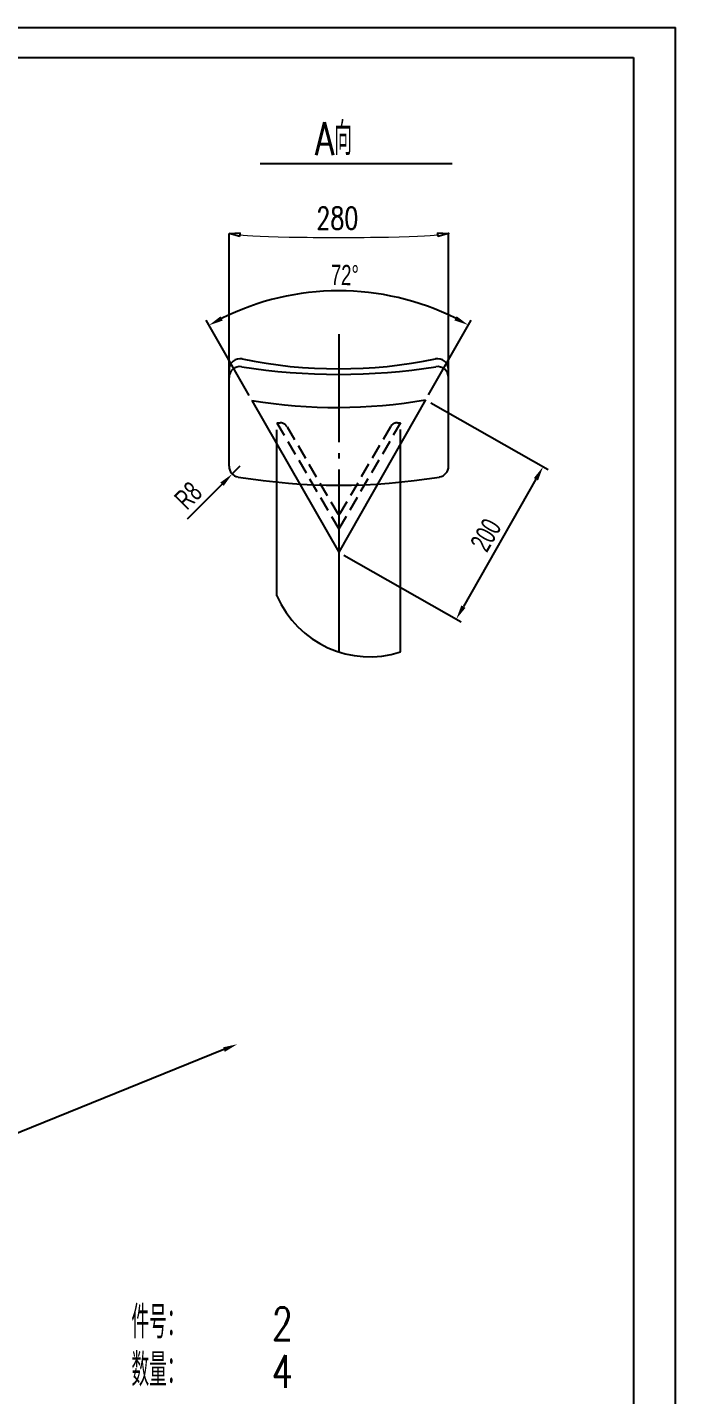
# Model space of a CAD drawing. Header units: millimetres. Extents: x 1541 to 38856, y -668 to 24805.
# Drawn here: x 37958 to 38856, y 18207 to 20102 of the extents above; entities that cross this region are included whole.
import ezdxf
from ezdxf.enums import TextEntityAlignment as Align

# ---------------------------------------------------------------- set-up
doc = ezdxf.new("R2010")
doc.units = ezdxf.units.MM
doc.linetypes.add('CENTER', pattern=[6.25, 5, -0.5, 0.25, -0.5])
doc.linetypes.add('DASHED2', pattern=[0.375, 0.25, -0.125])
doc.layers.add('1', color=2, linetype='Continuous')
doc.layers.add('标注', color=1, linetype='Continuous', lineweight=18)
doc.styles.add('HGCAD', font='HGCAD.SHX', dxfattribs={"width": 0.7, "bigfont": 'HGCADHZ.SHX'})
doc.styles.add('HZ', font='txt.shx', dxfattribs={"width": 0.7, "bigfont": 'gbcbig.shx'})
doc.styles.get("Standard").update_dxf_attribs({"font": 'txt', "bigfont": 'gbcbig.shx'})
doc.dimstyles.new('HGCAD$0', dxfattribs={"dimscale": 8, "dimtxt": 3.5, "dimasz": 2.5, "dimexe": 1, "dimexo": 1, "dimgap": 1, "dimtad": 1, "dimdec": 0, "dimdsep": 46, "dimtxsty": 'HGCAD', "dimcen": 0, "dimadec": 1, "dimazin": 0, "dimtfac": 1, "dimtdec": 0, "dimtmove": 0, "dimatfit": 1, "dimfxl": 1, "dimtfill": 1, "dimarcsym": 1})
doc.dimstyles.new('HGCAD$2', dxfattribs={"dimscale": 8, "dimtxt": 3.5, "dimasz": 2.5, "dimexe": 1, "dimexo": 1, "dimgap": 1, "dimtad": 2, "dimtih": 1, "dimdec": 0, "dimdsep": 46, "dimtxsty": 'HGCAD', "dimcen": 0, "dimadec": 0, "dimazin": 0, "dimtfac": 1, "dimtdec": 0, "dimtmove": 0, "dimatfit": 1, "dimfxl": 1, "dimtfill": 1, "dimarcsym": 1})
doc.dimstyles.new('HGCAD$3', dxfattribs={"dimscale": 8, "dimtxt": 3.5, "dimasz": 2.5, "dimexe": 1, "dimexo": 1, "dimgap": 1, "dimtad": 1, "dimtoh": 1, "dimdec": 0, "dimdsep": 46, "dimtxsty": 'HGCAD', "dimcen": 0, "dimadec": 1, "dimazin": 0, "dimtfac": 1, "dimtdec": 0, "dimtmove": 0, "dimatfit": 1, "dimfxl": 1, "dimtfill": 1, "dimarcsym": 1})
doc.dimstyles.new('HGCAD$4', dxfattribs={"dimscale": 8, "dimtxt": 3.5, "dimasz": 2.5, "dimexe": 1, "dimexo": 1, "dimgap": 1, "dimtad": 1, "dimtoh": 1, "dimdec": 0, "dimdsep": 46, "dimtxsty": 'HGCAD', "dimcen": 0, "dimadec": 1, "dimazin": 0, "dimtfac": 1, "dimtdec": 0, "dimtofl": 0, "dimtmove": 0, "dimatfit": 1, "dimfxl": 1, "dimtfill": 1, "dimarcsym": 1})

# ---------------------------------------------------------------- blocks, each defined once
blk = doc.blocks.new('*D232')
at = {"layer": 'Defpoints', "color": 0, "transparency": 16777216}
for p in [(38248.6, 18692.5), (37582.2, 18422.8)]:
    blk.add_point(p, dxfattribs=at)
at = {"layer": '标注', "color": 0, "lineweight": -2, "transparency": 16777216}
blk.add_line((38230.1, 18685), (37600.8, 18430.3), dxfattribs=at)
at = {"layer": '标注', "color": 0, "transparency": 16777216}
for points in [[(38228.8, 18688.1), (38231.3, 18681.9), (38248.6, 18692.5)], [(37599.5, 18433.4), (37602, 18427.2), (37582.2, 18422.8)]]:
    blk.add_solid(points, dxfattribs=at)
at = {"layer": '标注', "color": 0, "transparency": 16777216, "insert": (37662, 18478.8), "char_height": 28, "attachment_point": 5, "rotation": 22.0332, "style": 'HGCAD', "bg_fill": 3, "box_fill_scale": 1.1, "bg_fill_color": 256, "bg_fill_true_color": 13158600, "bg_fill_transparency": 0}
blk.add_mtext('%%C796', dxfattribs=at)
blk = doc.blocks.new('*D247')
at = {"layer": 'Defpoints', "color": 0, "transparency": 16777216}
for p in [(38326.5, 19731.3), (38268.8, 19584.8), (38509.5, 19585.6), (38389.2, 19374.4), (38389.2, 19374.4)]:
    blk.add_point(p, dxfattribs=at)
at = {"layer": '标注', "color": 0, "lineweight": -2, "transparency": 16777216}
for p, q in [((38264.9, 19591.7), (38205.3, 19695.9)), ((38513.5, 19592.6), (38572.5, 19696.2))]:
    blk.add_line(p, q, dxfattribs=at)
blk.add_arc((38389.2, 19374.4), 362.4, 63.494, 116.6049, dxfattribs=at)
at = {"layer": '标注', "color": 0, "transparency": 16777216}
for points in [[(38228.5, 19695.5), (38225.3, 19701.4), (38209.3, 19689)], [(38552.5, 19701.6), (38549.3, 19695.8), (38568.5, 19689.3)]]:
    blk.add_solid(points, dxfattribs=at)
at = {"layer": '标注', "color": 0, "transparency": 16777216, "insert": (38397.5, 19758.7), "char_height": 28, "attachment_point": 5, "rotation": 358.761, "style": 'HGCAD', "bg_fill": 3, "box_fill_scale": 1.1, "bg_fill_color": 256, "bg_fill_true_color": 13158600, "bg_fill_transparency": 0}
blk.add_mtext('72%%d', dxfattribs=at)
blk = doc.blocks.new('*D248')
at = {"layer": 'Defpoints', "color": 0, "transparency": 16777216}
for p in [(38509.5, 19585.6), (38389.2, 19374.4), (38551.9, 19281.7)]:
    blk.add_point(p, dxfattribs=at)
at = {"layer": '标注', "color": 0, "lineweight": -2, "transparency": 16777216}
for p, q in [((38516.5, 19581.7), (38679.2, 19489)), ((38662.3, 19475.6), (38561.8, 19299.1)), ((38396.1, 19370.4), (38558.8, 19277.8))]:
    blk.add_line(p, q, dxfattribs=at)
at = {"layer": '标注', "color": 0, "transparency": 16777216}
for points in [[(38659.4, 19477.2), (38665.2, 19473.9), (38672.2, 19493)], [(38558.9, 19300.7), (38564.7, 19297.4), (38551.9, 19281.7)]]:
    blk.add_solid(points, dxfattribs=at)
at = {"layer": '标注', "color": 0, "transparency": 16777216, "insert": (38592.9, 19398.2), "char_height": 28, "attachment_point": 5, "rotation": 60.3314, "style": 'HGCAD', "bg_fill": 3, "box_fill_scale": 1.1, "bg_fill_color": 256, "bg_fill_true_color": 13158600, "bg_fill_transparency": 0}
blk.add_mtext('200', dxfattribs=at)
blk = doc.blocks.new('*D249')
at = {"layer": 'Defpoints', "color": 0, "transparency": 16777216}
for p in [(38252.3, 19493.7), (38241.6, 19482.9)]:
    blk.add_point(p, dxfattribs=at)
at = {"layer": '标注', "color": 0, "lineweight": -2, "transparency": 16777216}
for p, q in [((38252.3, 19493.7), (38241.6, 19482.9)), ((38227.5, 19468.8), (38179, 19420.2))]:
    blk.add_line(p, q, dxfattribs=at)
at = {"layer": '标注', "color": 0, "transparency": 16777216}
blk.add_solid([(38225.1, 19471.1), (38229.8, 19466.4), (38241.6, 19482.9)], dxfattribs=at)
at = {"layer": '标注', "color": 0, "transparency": 16777216, "insert": (38180.6, 19452.9), "char_height": 28, "attachment_point": 5, "rotation": 45.0759, "style": 'HGCAD', "bg_fill": 3, "box_fill_scale": 1.1, "bg_fill_color": 256, "bg_fill_true_color": 13158600, "bg_fill_transparency": 0}
blk.add_mtext('R8', dxfattribs=at)

msp = doc.modelspace()

# ---------------------------------------------------------------- linework, layer by layer
at = {"color": 1, "linetype": 'ByBlock', "lineweight": -3, "ltscale": 0.5}
for p, q in [((38280.34, 19913.33), (38546.13, 19913.33)), ((38237.14, 19816.13), (38252.44, 19817.32)), ((38237.14, 19616.62), (38237.14, 19816.25)), ((38252, 19812.29), (38237.14, 19816.13)), ((38252, 19812.29), (38252.44, 19817.32)), ((38525.9, 19817.32), (38541.2, 19816.13)), ((38525.9, 19817.32), (38526.34, 19812.29)), ((38541.2, 19816.13), (38526.34, 19812.29)), ((38541.2, 19616.62), (38541.2, 19816.25))]:
    msp.add_line(p, q, dxfattribs=at)
msp.add_point((38541.2, 19816.13), dxfattribs=at)
at = {"layer": '1', "color": 1, "linetype": 'ByBlock', "lineweight": -3}
for p in [(36859.05, 20102), (36859.05, 20102), (38855.82, 17244.93)]:
    msp.add_line(p, (38855.82, 20102), dxfattribs=at)
at = {"layer": '1', "color": 0, "linetype": 'ByBlock', "lineweight": -3}
for p, q in [((36976.08, 20060.13), (38797.52, 20060.13)), ((38797.52, 20060.13), (38797.52, 17292.24))]:
    msp.add_line(p, q, dxfattribs=at)
at = {"layer": '标注'}
msp.add_ellipse((38389.17, 19814.81), major_axis=(-136.95, 0), ratio=0.0293954, start_param=6.2780418, end_param=9.4299215, dxfattribs=at)

# ---------------------------------------------------------------- texts
at = {"color": 1, "linetype": 'ByBlock', "lineweight": -3, "ltscale": 0.5, "width": 0.75}
msp.add_text('280', height=30.274, dxfattribs=at).set_placement((38387.12, 19837.47), align=Align.MIDDLE)
at = {"layer": '1', "color": 1, "linetype": 'ByBlock', "lineweight": -3, "style": 'HZ', "width": 0.75}
msp.add_text('A向', height=45.41, dxfattribs=at).set_placement((38381.86, 19950.13), align=Align.MIDDLE)
at = {"layer": '1', "color": 3, "linetype": 'ByBlock', "lineweight": -3, "style": 'HZ', "width": 0.75}
for s, p in [('件号：', (38138.71, 18309.52)), ('2', (38310.97, 18304.96)), ('数量：', (38138.71, 18243.41)), ('4', (38310.97, 18238.85))]:
    msp.add_text(s, height=45.41, dxfattribs=at).set_placement(p, align=Align.MIDDLE)

# ---------------------------------------------------------------- dimensions: what is measured, and where the dimension line sits
at = {"layer": '标注'}
dim = msp.add_diameter_dim_2p(p1=(38248.61, 18692.49), p2=(37582.21, 18422.8), text='%%C796', dimstyle='HGCAD$3', override={"dimtoh": 0}, dxfattribs=at)
dim.commit()
dim.dimension.update_dxf_attribs({"geometry": '*D232', "text_midpoint": (37670.25, 18458.43), "dimtype": 163})

# ---------------------------------------------------------------- next in the draw order: dimensions: what is measured, and where the dimension line sits
dim = msp.add_angular_dim_2l(base=(38326.52, 19731.33), line1=((38509.5, 19585.64), (38389.17, 19374.4)), line2=((38268.83, 19584.8), (38389.17, 19374.4)), text='72%%d', dimstyle='HGCAD$2', override={"dimtad": 1, "dimtih": 0, "dimadec": 1}, dxfattribs=at)
dim.commit()
dim.dimension.update_dxf_attribs({"geometry": '*D247', "text_midpoint": (38397, 19736.7), "dimtype": 162})

# ---------------------------------------------------------------- next in the draw order: linework, layer by layer
at = {"color": 1, "linetype": 'DASHED2', "lineweight": -3, "ltscale": 80}
for p, q in [((38303.54, 19553.79), (38307.92, 19553.79)), ((38303.54, 19524.12), (38303.54, 19553.79))]:
    msp.add_line(p, q, dxfattribs=at)
msp.add_arc((38307.92, 19542.44), 11.35, 30.20184, 90, dxfattribs=at)
at = {"layer": '1', "color": 0, "linetype": 'ByBlock', "lineweight": -3}
msp.add_line((38303.54, 19314.13), (38303.54, 19524.12), dxfattribs=at)
for centre, radius, start, end in [((38252.27, 19627.48), 15.14, 78.36797, 180), ((38389.17, 20292.49), 663.82, 258.36797, 281.63203), ((38526.06, 19627.48), 15.14, 0, 101.63203), ((38252.27, 19616.62), 15.14, 81.01382, 180), ((38389.17, 20482.29), 861.29, 261.01382, 278.98618), ((38526.06, 19616.62), 15.14, 0, 98.98618)]:
    msp.add_arc(centre, radius, start, end, dxfattribs=at)
at = {"layer": 'Defpoints', "color": 0, "linetype": 'ByBlock', "lineweight": -3, "ltscale": 0.5}
for p in [(38237.14, 19616.62), (38541.2, 19616.62)]:
    msp.add_point(p, dxfattribs=at)

# ---------------------------------------------------------------- next in the draw order: dimensions: what is measured, and where the dimension line sits
at = {"layer": '标注'}
dim = msp.add_linear_dim(base=(38551.87, 19281.72), p1=(38509.5, 19585.64), p2=(38389.17, 19374.4), angle=240.33136, text='200', dimstyle='HGCAD$0', dxfattribs=at)
dim.commit()
dim.dimension.update_dxf_attribs({"geometry": '*D248', "text_midpoint": (38612.04, 19387.34), "dimtype": 161})

# ---------------------------------------------------------------- next in the draw order: linework, layer by layer
at = {"color": 1, "linetype": 'CENTER', "lineweight": -3, "ltscale": 30}
msp.add_line((38389.17, 19676.8), (38389.17, 19374.4), dxfattribs=at)
at = {"color": 1, "linetype": 'DASHED2', "lineweight": -3, "ltscale": 80}
for p, q in [((38303.54, 19553.79), (38389.17, 19406.68)), ((38317.73, 19548.15), (38389.17, 19425.41)), ((38474.8, 19553.79), (38389.17, 19406.68)), ((38460.61, 19548.15), (38389.17, 19425.41)), ((38470.42, 19553.79), (38474.8, 19553.79)), ((38474.8, 19524.72), (38474.8, 19553.79))]:
    msp.add_line(p, q, dxfattribs=at)
msp.add_arc((38470.42, 19542.44), 11.35, 90, 149.79816, dxfattribs=at)
at = {"color": 1, "linetype": 'ByBlock', "lineweight": -3, "ltscale": 0.5}
msp.add_arc((38431.98, 19369.39), 139.83, 203.2806, 287.82998, dxfattribs=at)
at = {"layer": '1', "color": 0, "linetype": 'ByBlock', "lineweight": -3}
for p, q in [((38541.2, 19493.66), (38541.2, 19627.48)), ((38268.83, 19584.8), (38389.17, 19374.4)), ((38509.5, 19585.64), (38389.17, 19374.4)), ((38474.8, 19236.28), (38474.8, 19524.72)), ((38389.17, 19374.4), (38389.17, 19236.28))]:
    msp.add_line(p, q, dxfattribs=at)
for centre, radius, start, end in [((38386.66, 20298.91), 723.77, 260.63051, 279.77162), ((38526.06, 19493.66), 15.14, 279.3105, 0), ((38389.17, 20328.66), 861.29, 260.6895, 279.3105)]:
    msp.add_arc(centre, radius, start, end, dxfattribs=at)

# ---------------------------------------------------------------- next in the draw order: dimensions: what is measured, and where the dimension line sits
at = {"layer": '标注'}
dim = msp.add_radius_dim(center=(38252.27, 19493.66), mpoint=(38241.59, 19482.94), text='R8', dimstyle='HGCAD$4', override={"dimtoh": 0, "dimtofl": 1}, dxfattribs=at)
dim.commit()
dim.dimension.update_dxf_attribs({"geometry": '*D249', "text_midpoint": (38180.58, 19452.93)})

# ---------------------------------------------------------------- next in the draw order: linework, layer by layer
at = {"layer": '1', "color": 0, "linetype": 'ByBlock', "lineweight": -3}
msp.add_line((38237.14, 19493.66), (38237.14, 19627.48), dxfattribs=at)
msp.add_arc((38252.27, 19493.66), 15.14, 180, 260.6895, dxfattribs=at)

doc.saveas('drawing.dxf')
